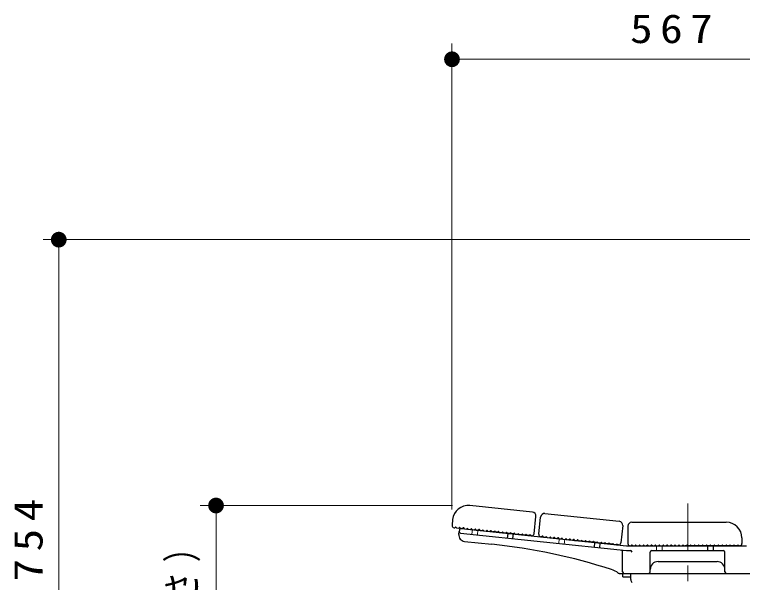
# Model space of a CAD drawing. Units: millimetres on the paper, scale 1:20. Extents: x -385 to 0, y 0 to 267.
# Drawn here: x -153.69 to -107.41, y 132.37 to 168.44 of the extents above; entities that cross this region are included whole.
import ezdxf

# ---------------------------------------------------------------- set-up
doc = ezdxf.new("R2010")
doc.units = ezdxf.units.MM
doc.linetypes.add('USER1', pattern=[4.5, 2.5, -2])
doc.linetypes.add('USER2', pattern=[6, 3, -1, 1, -1])
doc.layers.add('1_20', color=7, linetype='Continuous', lineweight=25)
doc.styles.add('ＭＳ ゴシック', font='')
doc.styles.get('ＭＳ ゴシック').set_extended_font_data('MS Gothic')

# ---------------------------------------------------------------- blocks, each defined once
blk = doc.blocks.new('filled_dot')
at = {"color": 0, "linetype": 'Continuous', "lineweight": -2, "const_width": 1.25}
blk.add_lwpolyline([(-0.625, 0, 1), (0.625, 0, 1)], format="xyb", close=True, dxfattribs=at)

msp = doc.modelspace()

# ---------------------------------------------------------------- linework, layer by layer
at = {"layer": '1_20', "lineweight": 13}
for p, q in [((-125.876, 136.992), (-125.876, 166.6)), ((-125.876, 165.6), (-97.507, 165.6)), ((-99.725, 154.141), (-151.879, 154.141)), ((-150.879, 116.44), (-150.879, 154.141)), ((-125.844, 137.252), (-141.879, 137.252)), ((-140.879, 116.44), (-140.879, 137.252))]:
    msp.add_line(p, q, dxfattribs=at)
at = {"layer": '1_20', "color": 3}
for p, q in [((-120.762, 136.828), (-124.74, 137.246)), ((-120.654, 135.459), (-120.539, 136.553)), ((-119.966, 136.744), (-115.242, 136.248)), ((-125.839, 136.356), (-125.875, 136.008)), ((-120.356, 135.428), (-120.241, 136.522)), ((-114.443, 136.19), (-108.443, 136.19)), ((-125.742, 135.843), (-125.698, 135.839)), ((-125.648, 135.879), (-125.698, 135.839)), ((-125.587, 135.827), (-125.627, 135.877)), ((-125.587, 135.827), (-125.45, 135.812)), ((-125.4, 135.853), (-125.45, 135.812)), ((-125.338, 135.801), (-125.378, 135.851)), ((-125.338, 135.801), (-125.201, 135.786)), ((-125.151, 135.827), (-125.201, 135.786)), ((-125.089, 135.775), (-125.13, 135.825)), ((-125.089, 135.775), (-124.952, 135.76)), ((-124.902, 135.801), (-124.952, 135.76)), ((-124.841, 135.748), (-124.881, 135.799)), ((-124.841, 135.748), (-124.704, 135.734)), ((-124.654, 135.775), (-124.704, 135.734)), ((-124.592, 135.722), (-124.633, 135.772)), ((-124.592, 135.722), (-124.455, 135.708)), ((-124.405, 135.748), (-124.455, 135.708)), ((-124.343, 135.696), (-124.384, 135.746)), ((-124.343, 135.696), (-124.207, 135.682)), ((-124.156, 135.722), (-124.207, 135.682)), ((-124.095, 135.67), (-124.135, 135.72)), ((-124.095, 135.67), (-123.958, 135.656)), ((-123.908, 135.696), (-123.958, 135.656)), ((-123.846, 135.644), (-123.887, 135.694)), ((-123.846, 135.644), (-123.709, 135.629)), ((-123.659, 135.67), (-123.709, 135.629)), ((-123.597, 135.618), (-123.638, 135.668)), ((-123.597, 135.618), (-123.461, 135.603)), ((-123.411, 135.644), (-123.461, 135.603)), ((-123.349, 135.592), (-123.389, 135.642)), ((-123.212, 135.577), (-123.162, 135.618)), ((-123.141, 135.616), (-123.1, 135.565)), ((-115.02, 135.973), (-115.135, 134.879)), ((-114.693, 135.94), (-114.693, 134.84)), ((-123.349, 135.592), (-123.28, 135.584)), ((-123.212, 135.577), (-123.28, 135.584)), ((-122.963, 135.551), (-123.1, 135.565)), ((-122.963, 135.551), (-122.913, 135.592)), ((-122.892, 135.589), (-122.852, 135.539)), ((-122.715, 135.525), (-122.852, 135.539)), ((-122.715, 135.525), (-122.665, 135.566)), ((-122.644, 135.563), (-122.603, 135.513)), ((-122.466, 135.499), (-122.603, 135.513)), ((-122.466, 135.499), (-122.416, 135.539)), ((-122.395, 135.537), (-122.354, 135.487)), ((-122.218, 135.473), (-122.354, 135.487)), ((-122.218, 135.473), (-122.167, 135.513)), ((-122.146, 135.511), (-122.106, 135.461)), ((-121.969, 135.447), (-122.106, 135.461)), ((-121.969, 135.447), (-121.919, 135.487)), ((-121.898, 135.485), (-121.857, 135.435)), ((-121.72, 135.42), (-121.857, 135.435)), ((-121.72, 135.42), (-121.67, 135.461)), ((-121.649, 135.459), (-121.608, 135.409)), ((-121.472, 135.394), (-121.608, 135.409)), ((-121.472, 135.394), (-121.421, 135.435)), ((-121.4, 135.433), (-121.36, 135.383)), ((-121.223, 135.368), (-121.36, 135.383)), ((-121.223, 135.368), (-121.173, 135.409)), ((-121.152, 135.407), (-121.111, 135.356)), ((-120.974, 135.342), (-121.111, 135.356)), ((-120.974, 135.342), (-120.924, 135.383)), ((-120.903, 135.38), (-120.863, 135.33)), ((-120.819, 135.326), (-120.863, 135.33)), ((-120.222, 135.263), (-120.179, 135.258)), ((-120.129, 135.299), (-120.179, 135.258)), ((-120.067, 135.247), (-120.108, 135.297)), ((-120.067, 135.247), (-119.93, 135.232)), ((-119.88, 135.273), (-119.93, 135.232)), ((-119.818, 135.221), (-119.859, 135.271)), ((-119.818, 135.221), (-119.681, 135.206)), ((-119.631, 135.247), (-119.681, 135.206)), ((-119.57, 135.194), (-119.61, 135.245)), ((-119.57, 135.194), (-119.433, 135.18)), ((-119.383, 135.221), (-119.433, 135.18)), ((-119.321, 135.168), (-119.362, 135.218)), ((-119.321, 135.168), (-119.184, 135.154)), ((-119.134, 135.194), (-119.184, 135.154)), ((-119.072, 135.142), (-119.113, 135.192)), ((-119.072, 135.142), (-118.936, 135.128)), ((-118.885, 135.168), (-118.936, 135.128)), ((-118.824, 135.116), (-118.864, 135.166)), ((-118.637, 135.142), (-118.687, 135.102)), ((-118.575, 135.09), (-118.616, 135.14)), ((-107.443, 135.19), (-107.443, 134.84)), ((-118.824, 135.116), (-118.687, 135.102)), ((-118.575, 135.09), (-118.438, 135.075)), ((-118.388, 135.116), (-118.438, 135.075)), ((-118.327, 135.064), (-118.367, 135.114)), ((-118.327, 135.064), (-118.19, 135.049)), ((-118.14, 135.09), (-118.19, 135.049)), ((-118.078, 135.038), (-118.118, 135.088)), ((-118.078, 135.038), (-117.941, 135.023)), ((-117.891, 135.064), (-117.941, 135.023)), ((-117.829, 135.011), (-117.87, 135.062)), ((-117.829, 135.011), (-117.761, 135.004)), ((-117.692, 134.997), (-117.761, 135.004)), ((-117.692, 134.997), (-117.642, 135.038)), ((-117.621, 135.035), (-117.581, 134.985)), ((-117.444, 134.971), (-117.581, 134.985)), ((-117.444, 134.971), (-117.394, 135.012)), ((-117.373, 135.009), (-117.332, 134.959)), ((-117.195, 134.945), (-117.332, 134.959)), ((-117.195, 134.945), (-117.145, 134.985)), ((-117.124, 134.983), (-117.083, 134.933)), ((-116.947, 134.919), (-117.083, 134.933)), ((-116.947, 134.919), (-116.896, 134.959)), ((-116.875, 134.957), (-116.835, 134.907)), ((-116.698, 134.893), (-116.835, 134.907)), ((-116.698, 134.893), (-116.648, 134.933)), ((-116.627, 134.931), (-116.586, 134.881)), ((-116.449, 134.866), (-116.586, 134.881)), ((-116.449, 134.866), (-116.399, 134.907)), ((-116.378, 134.905), (-116.337, 134.855)), ((-116.201, 134.84), (-116.337, 134.855)), ((-116.201, 134.84), (-116.151, 134.881)), ((-116.129, 134.879), (-116.089, 134.829)), ((-115.952, 134.814), (-116.089, 134.829)), ((-115.952, 134.814), (-115.902, 134.855)), ((-115.881, 134.853), (-115.84, 134.802)), ((-115.703, 134.788), (-115.84, 134.802)), ((-115.703, 134.788), (-115.653, 134.829)), ((-115.632, 134.826), (-115.592, 134.776)), ((-115.455, 134.762), (-115.592, 134.776)), ((-115.455, 134.762), (-115.405, 134.802)), ((-115.384, 134.8), (-115.343, 134.75)), ((-115.299, 134.746), (-115.343, 134.75)), ((-114.543, 134.69), (-114.5, 134.69)), ((-114.454, 134.736), (-114.5, 134.69)), ((-114.387, 134.69), (-114.433, 134.736)), ((-114.387, 134.69), (-114.25, 134.69)), ((-114.204, 134.736), (-114.25, 134.69)), ((-114.137, 134.69), (-114.183, 134.736)), ((-114.137, 134.69), (-114, 134.69)), ((-113.954, 134.736), (-114, 134.69)), ((-113.887, 134.69), (-113.933, 134.736)), ((-113.887, 134.69), (-113.75, 134.69)), ((-113.704, 134.736), (-113.75, 134.69)), ((-113.637, 134.69), (-113.683, 134.736)), ((-113.637, 134.69), (-113.5, 134.69)), ((-113.454, 134.736), (-113.5, 134.69)), ((-113.387, 134.69), (-113.433, 134.736)), ((-113.387, 134.69), (-113.25, 134.69)), ((-113.387, 134.69), (-113.25, 134.69)), ((-113.204, 134.736), (-113.25, 134.69)), ((-113.137, 134.69), (-113.183, 134.736)), ((-113.137, 134.69), (-113, 134.69)), ((-112.954, 134.736), (-113, 134.69)), ((-112.887, 134.69), (-112.933, 134.736)), ((-112.887, 134.69), (-112.75, 134.69)), ((-112.704, 134.736), (-112.75, 134.69)), ((-112.637, 134.69), (-112.683, 134.736)), ((-112.637, 134.69), (-112.5, 134.69)), ((-112.454, 134.736), (-112.5, 134.69)), ((-112.387, 134.69), (-112.433, 134.736)), ((-112.387, 134.69), (-112.25, 134.69)), ((-112.204, 134.736), (-112.25, 134.69)), ((-112.137, 134.69), (-112.183, 134.736)), ((-112.137, 134.69), (-112, 134.69)), ((-111.954, 134.736), (-112, 134.69)), ((-111.887, 134.69), (-111.933, 134.736)), ((-111.887, 134.69), (-111.75, 134.69)), ((-111.704, 134.736), (-111.75, 134.69)), ((-111.637, 134.69), (-111.683, 134.736)), ((-111.637, 134.69), (-111.5, 134.69)), ((-111.454, 134.736), (-111.5, 134.69)), ((-111.387, 134.69), (-111.433, 134.736)), ((-111.387, 134.69), (-111.25, 134.69)), ((-111.204, 134.736), (-111.25, 134.69)), ((-111.137, 134.69), (-111.183, 134.736)), ((-111.137, 134.69), (-111.068, 134.69)), ((-111, 134.69), (-111.068, 134.69)), ((-111, 134.69), (-110.954, 134.736)), ((-110.933, 134.736), (-110.887, 134.69)), ((-110.75, 134.69), (-110.887, 134.69)), ((-110.75, 134.69), (-110.704, 134.736)), ((-110.683, 134.736), (-110.637, 134.69)), ((-110.5, 134.69), (-110.637, 134.69)), ((-110.5, 134.69), (-110.454, 134.736)), ((-110.433, 134.736), (-110.387, 134.69)), ((-110.25, 134.69), (-110.387, 134.69)), ((-110.25, 134.69), (-110.204, 134.736)), ((-110.183, 134.736), (-110.137, 134.69)), ((-110, 134.69), (-110.137, 134.69)), ((-110, 134.69), (-109.954, 134.736)), ((-109.933, 134.736), (-109.887, 134.69)), ((-109.75, 134.69), (-109.887, 134.69)), ((-109.75, 134.69), (-109.704, 134.736)), ((-109.683, 134.736), (-109.637, 134.69)), ((-109.5, 134.69), (-109.637, 134.69)), ((-109.5, 134.69), (-109.454, 134.736)), ((-109.433, 134.736), (-109.387, 134.69)), ((-109.25, 134.69), (-109.387, 134.69)), ((-109.25, 134.69), (-109.204, 134.736)), ((-109.183, 134.736), (-109.137, 134.69)), ((-109, 134.69), (-109.137, 134.69)), ((-109, 134.69), (-108.954, 134.736)), ((-108.933, 134.736), (-108.887, 134.69)), ((-108.75, 134.69), (-108.887, 134.69)), ((-108.75, 134.69), (-108.704, 134.736)), ((-108.683, 134.736), (-108.637, 134.69)), ((-108.5, 134.69), (-108.637, 134.69)), ((-108.5, 134.69), (-108.454, 134.736)), ((-108.433, 134.736), (-108.387, 134.69)), ((-108.25, 134.69), (-108.387, 134.69)), ((-108.25, 134.69), (-108.204, 134.736)), ((-108.183, 134.736), (-108.137, 134.69)), ((-108, 134.69), (-108.137, 134.69)), ((-108, 134.69), (-107.954, 134.736)), ((-107.933, 134.736), (-107.887, 134.69)), ((-107.75, 134.69), (-107.887, 134.69)), ((-107.75, 134.69), (-107.704, 134.736)), ((-107.683, 134.736), (-107.637, 134.69)), ((-107.593, 134.69), (-107.637, 134.69))]:
    msp.add_line(p, q, dxfattribs=at)
at = {"layer": '1_20', "linetype": 'USER2', "lineweight": 13}
msp.add_line((-110.879, 116.44), (-110.879, 137.382), dxfattribs=at)
at = {"layer": '1_20'}
for p, q in [((-125.435, 135.416), (-125.415, 135.608)), ((-125.404, 135.707), (-125.415, 135.608)), ((-125.294, 135.796), (-114.772, 134.69)), ((-125.326, 135.498), (-114.788, 134.39)), ((-122.336, 135.485), (-122.367, 135.187)), ((-121.988, 135.449), (-122.019, 135.15)), ((-125.079, 134.976), (-123.342, 134.794)), ((-116.816, 134.905), (-116.847, 134.607)), ((-116.468, 134.868), (-116.499, 134.57)), ((-114.772, 134.69), (-107.143, 134.69)), ((-109.623, 134.69), (-109.623, 134.39)), ((-109.273, 134.69), (-109.273, 134.39)), ((-115.025, 133.04), (-115.025, 134.325)), ((-114.788, 134.39), (-114.525, 134.39)), ((-113.275, 133.04), (-113.275, 134.29)), ((-113.175, 134.39), (-108.625, 134.39)), ((-108.525, 133.04), (-108.525, 134.29)), ((-112.775, 133.69), (-109.025, 133.69)), ((-115.241, 132.94), (-113.375, 132.94)), ((-108.425, 132.94), (-106.517, 132.94))]:
    msp.add_line(p, q, dxfattribs=at)
at = {"layer": '1_20', "linetype": 'USER1', "lineweight": 13}
for p, q in [((-124.573, 135.72), (-124.605, 135.422)), ((-124.225, 135.684), (-124.257, 135.385)), ((-119.054, 135.14), (-119.085, 134.842)), ((-118.706, 135.104), (-118.737, 134.805)), ((-112.873, 134.69), (-112.873, 134.39)), ((-112.523, 134.69), (-112.523, 134.39))]:
    msp.add_line(p, q, dxfattribs=at)
at = {"layer": '1_20', "color": 4}
for p, q in [((-115.004, 132.94), (-106.754, 132.94)), ((-115.004, 132.715), (-115.004, 132.94)), ((-114.504, 132.55), (-114.504, 132.94)), ((-115.004, 132.715), (-114.504, 132.715))]:
    msp.add_line(p, q, dxfattribs=at)
at = {"layer": '1_20', "color": 3}
for centre, radius, start, end in [((-124.844, 136.252), 1, 84, 174), ((-120.788, 136.579), 0.25, 354, 84), ((-119.992, 136.496), 0.25, 84, 174), ((-115.268, 135.999), 0.25, 354, 84), ((-114.443, 135.94), 0.25, 90, 180), ((-108.443, 135.19), 1, 0, 90), ((-125.726, 135.992), 0.15, 174, 264), ((-125.639, 135.867), 0.015, 39, 129), ((-125.39, 135.841), 0.015, 39, 129), ((-125.142, 135.815), 0.015, 39, 129), ((-124.893, 135.789), 0.015, 39, 129), ((-124.644, 135.763), 0.015, 39, 129), ((-124.396, 135.737), 0.015, 39, 129), ((-124.147, 135.711), 0.015, 39, 129), ((-123.898, 135.685), 0.015, 39, 129), ((-123.65, 135.658), 0.015, 39, 129), ((-123.401, 135.632), 0.015, 39, 129), ((-123.152, 135.606), 0.015, 39, 129), ((-123.152, 135.606), 0.015, 39, 129), ((-122.904, 135.58), 0.015, 39, 129), ((-122.655, 135.554), 0.015, 39, 129), ((-122.407, 135.528), 0.015, 39, 129), ((-122.158, 135.502), 0.015, 39, 129), ((-121.909, 135.476), 0.015, 39, 129), ((-121.661, 135.449), 0.015, 39, 129), ((-121.412, 135.423), 0.015, 39, 129), ((-121.163, 135.397), 0.015, 39, 129), ((-120.915, 135.371), 0.015, 39, 129), ((-120.803, 135.475), 0.15, 264, 354), ((-120.207, 135.412), 0.15, 174, 264), ((-120.119, 135.287), 0.015, 39, 129), ((-119.871, 135.261), 0.015, 39, 129), ((-119.622, 135.235), 0.015, 39, 129), ((-119.373, 135.209), 0.015, 39, 129), ((-119.125, 135.183), 0.015, 39, 129), ((-118.876, 135.157), 0.015, 39, 129), ((-118.627, 135.131), 0.015, 39, 129), ((-118.379, 135.104), 0.015, 39, 129), ((-118.13, 135.078), 0.015, 39, 129), ((-117.882, 135.052), 0.015, 39, 129), ((-117.882, 135.052), 0.015, 39, 129), ((-117.633, 135.026), 0.015, 39, 129), ((-117.384, 135), 0.015, 39, 129), ((-117.136, 134.974), 0.015, 39, 129), ((-116.887, 134.948), 0.015, 39, 129), ((-116.638, 134.921), 0.015, 39, 129), ((-116.39, 134.895), 0.015, 39, 129), ((-116.141, 134.869), 0.015, 39, 129), ((-115.892, 134.843), 0.015, 39, 129), ((-115.644, 134.817), 0.015, 39, 129), ((-115.395, 134.791), 0.015, 39, 129), ((-115.284, 134.895), 0.15, 264, 354), ((-114.543, 134.84), 0.15, 180, 270), ((-114.443, 134.725), 0.015, 45, 135), ((-114.193, 134.725), 0.015, 45, 135), ((-113.943, 134.725), 0.015, 45, 135), ((-113.693, 134.725), 0.015, 45, 135), ((-113.443, 134.725), 0.015, 45, 135), ((-113.193, 134.725), 0.015, 45, 135), ((-112.943, 134.725), 0.015, 45, 135), ((-112.693, 134.725), 0.015, 45, 135), ((-112.443, 134.725), 0.015, 45, 135), ((-112.193, 134.725), 0.015, 45, 135), ((-111.943, 134.725), 0.015, 45, 135), ((-111.693, 134.725), 0.015, 45, 135), ((-111.443, 134.725), 0.015, 45, 135), ((-111.193, 134.725), 0.015, 45, 135), ((-110.943, 134.725), 0.015, 45, 135), ((-110.943, 134.725), 0.015, 45, 135), ((-110.693, 134.725), 0.015, 45, 135), ((-110.443, 134.725), 0.015, 45, 135), ((-110.193, 134.725), 0.015, 45, 135), ((-109.943, 134.725), 0.015, 45, 135), ((-109.693, 134.725), 0.015, 45, 135), ((-109.443, 134.725), 0.015, 45, 135), ((-109.193, 134.725), 0.015, 45, 135), ((-108.943, 134.725), 0.015, 45, 135), ((-108.693, 134.725), 0.015, 45, 135), ((-108.443, 134.725), 0.015, 45, 135), ((-108.193, 134.725), 0.015, 45, 135), ((-107.943, 134.725), 0.015, 45, 135), ((-107.693, 134.725), 0.015, 45, 135), ((-107.593, 134.84), 0.15, 270, 0)]:
    msp.add_arc(centre, radius, start, end, dxfattribs=at)
at = {"layer": '1_20'}
for centre, radius, start, end in [((-125.726, 135.992), 0.15, 174, 264), ((-125.315, 135.597), 0.1, 174, 264), ((-125.305, 135.697), 0.1, 84, 174), ((-125.037, 135.374), 0.4, 174, 264), ((-127.262, 97.499), 37.5, 72.0974, 84), ((-115.125, 134.325), 0.1, 0, 84), ((-114.525, 134.29), 0.1, 0, 90), ((-113.175, 134.29), 0.1, 90, 180), ((-108.625, 134.29), 0.1, 0, 90), ((-112.775, 133.19), 0.5, 90, 180), ((-109.025, 133.19), 0.5, 0, 90), ((-116.196, 131.756), 1.5, 53.3758, 72.0974), ((-115.241, 133.04), 0.1, 233.3758, 270), ((-114.925, 133.04), 0.1, 180, 270), ((-113.375, 133.04), 0.1, 270, 0), ((-108.425, 133.04), 0.1, 180, 270)]:
    msp.add_arc(centre, radius, start, end, dxfattribs=at)
at = {"layer": '1_20', "color": 4}
msp.add_arc((-114.254, 132.55), 0.25, 180, 227.3427, dxfattribs=at)

# ---------------------------------------------------------------- block references
at = {"layer": '1_20', "lineweight": 13, "xscale": 0.4, "yscale": 0.4}
msp.add_blockref('filled_dot', (-125.876, 165.6), dxfattribs=at)
at = {"layer": '1_20', "lineweight": 13, "xscale": 0.4, "yscale": 0.4, "rotation": 270}
for p in [(-150.879, 154.141), (-140.879, 137.252)]:
    msp.add_blockref('filled_dot', p, dxfattribs=at)

# ---------------------------------------------------------------- texts
at = {"layer": '1_20', "insert": (-111.692, 166.6), "char_height": 1.833, "attachment_point": 8, "style": 'ＭＳ ゴシック'}
msp.add_mtext('\\T1.33;\\W1.15;567', dxfattribs=at)
at = {"layer": '1_20', "char_height": 1.833, "attachment_point": 8, "rotation": 90, "style": 'ＭＳ ゴシック'}
for s, insert in [('\\T1.33;\\W1.15;754', (-151.879, 135.291)), ('\\T1.32;\\W0.75;416（座面高さ）', (-141.879, 126.846))]:
    msp.add_mtext(s, dxfattribs=dict(at, insert=insert))

doc.saveas('drawing.dxf')
